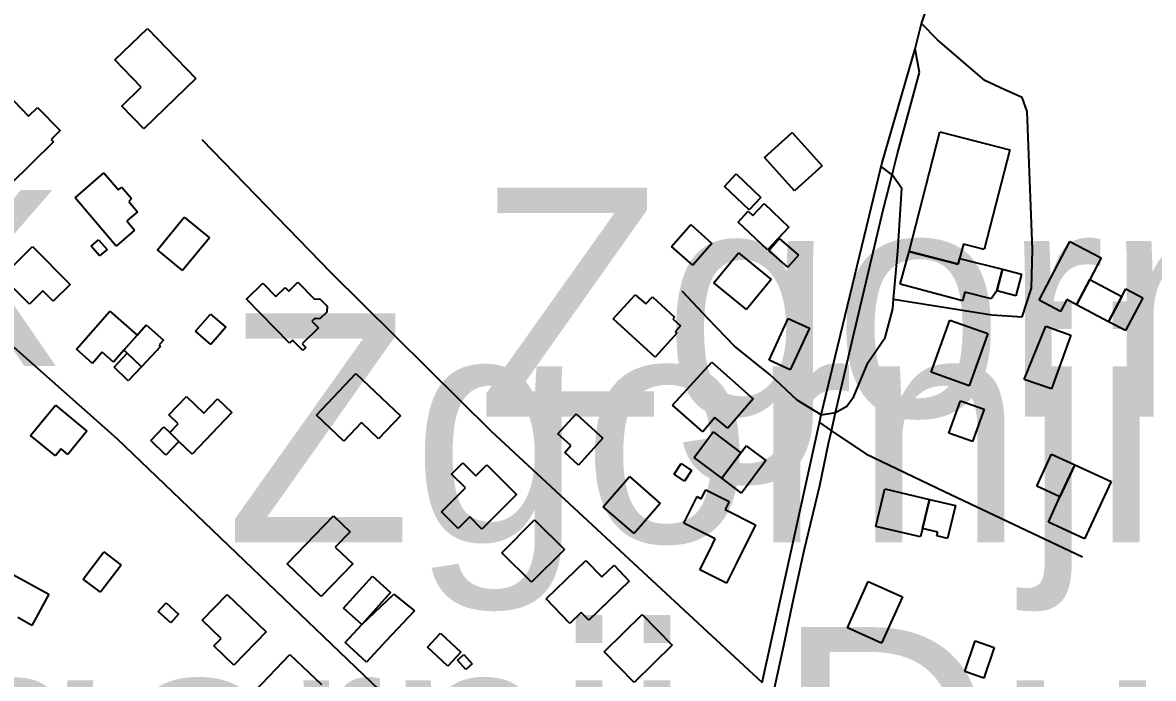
# Model space of a CAD drawing. Extents: x -8864 to 13231, y -7697 to 8949.
# Drawn here: x 2998.3 to 3305, y 4335.9 to 4513.7 of the extents above; entities that cross this region are included whole.
import ezdxf

# ---------------------------------------------------------------- set-up
doc = ezdxf.new("R2010")
doc.units = 0
for name, color, linetype in [('OSM_BUILDING_GARAGE', 9, 'CONTINUOUS'), ('OSM_BUILDING_HOUSE', 9, 'CONTINUOUS'), ('OSM_BUILDING_YES', 9, 'CONTINUOUS'), ('OSM_HIGHWAY_FOOTWAY', 8, 'CONTINUOUS'), ('OSM_HIGHWAY_RESIDENTIAL', 8, 'CONTINUOUS'), ('OSM_HIGHWAY_SERVICE', 8, 'CONTINUOUS'), ('OSM_HIGHWAY_TERTIARY', 8, 'CONTINUOUS'), ('OSM_LABELS', 8, 'CONTINUOUS')]:
    doc.layers.add(name, color=color, linetype=linetype)

msp = doc.modelspace()

# ---------------------------------------------------------------- linework, layer by layer
at = {"layer": 'OSM_BUILDING_GARAGE'}
for p, q in [((3273.369426, 4388.040912), (3277.396991, 4396.736355)), ((3277.396991, 4396.736355), (3283.698676, 4393.823048)), ((3283.698676, 4393.823048), (3279.678768, 4385.127605)), ((3279.678768, 4385.127605), (3273.369426, 4388.040912)), ((3242.381673, 4376.576715), (3244.249974, 4384.449316)), ((3244.249974, 4384.449316), (3251.325013, 4382.781392)), ((3251.325013, 4382.781392), (3249.219346, 4373.830201)), ((3246.508779, 4375.5982), (3242.381673, 4376.576715)), ((3246.263756, 4374.541848), (3246.508779, 4375.5982)), ((3249.219346, 4373.830201), (3246.263756, 4374.541848))]:
    msp.add_line(p, q, dxfattribs=at)
at = {"layer": 'OSM_BUILDING_HOUSE'}
for p, q in [((3023.361741, 4503.616919), (3032.20554, 4512.156689)), ((3032.20554, 4512.156689), (3045.329584, 4498.590908)), ((3030.521007, 4496.211337), (3023.361741, 4503.616919)), ((3025.207071, 4491.085251), (3030.521007, 4496.211337)), ((3045.329584, 4498.590908), (3031.171849, 4484.913932)), ((2995.949793, 4492.519665), (2999.977359, 4488.372095)), ((2999.977359, 4488.372095), (3002.358676, 4490.707188)), ((3002.358676, 4490.707188), (3008.484251, 4484.446914)), ((3031.171849, 4484.913932), (3025.207071, 4491.085251)), ((3008.484251, 4484.446914), (3006.064649, 4482.078462)), ((3006.715491, 4481.411292), (2994.739992, 4469.657988)), ((3006.064649, 4482.078462), (3006.715491, 4481.411292)), ((3012.557758, 4466.210946), (3020.38318, 4472.960478)), ((3020.38318, 4472.960478), (3024.318862, 4468.368127)), ((3024.318862, 4468.368127), (3025.230041, 4469.146492)), ((3025.230041, 4469.146492), (3027.894667, 4466.055273)), ((3023.74459, 4453.089944), (3012.557758, 4466.210946)), ((3027.894667, 4466.055273), (3027.144284, 4465.210191)), ((3027.144284, 4465.210191), (3029.479659, 4462.452557)), ((3029.479659, 4462.452557), (3026.562354, 4459.950671)), ((3026.562354, 4459.950671), (3028.721619, 4457.415427)), ((3034.900793, 4452.08919), (3042.159599, 4460.962545)), ((3042.159599, 4460.962545), (3048.981958, 4455.391679)), ((3028.721619, 4457.415427), (3023.74459, 4453.089944)), ((2992.756837, 4444.839281), (3001.049334, 4453.045466)), ((3001.049334, 4453.045466), (3011.225446, 4442.759936)), ((3048.981958, 4455.391679), (3041.723152, 4446.507205)), ((3041.723152, 4446.507205), (3034.900793, 4452.08919)), ((3000.168783, 4437.355862), (2992.756837, 4444.839281)), ((3003.836471, 4440.969697), (3000.168783, 4437.355862)), ((3006.600637, 4438.189824), (3003.836471, 4440.969697)), ((3011.225446, 4442.759936), (3006.600637, 4438.189824)), ((3059.096814, 4438.756918), (3063.468943, 4443.060162)), ((3063.468943, 4443.060162), (3066.991149, 4439.457446)), ((3066.991149, 4439.457446), (3069.517948, 4441.948213)), ((3069.517948, 4441.948213), (3070.521011, 4440.925219)), ((3070.521011, 4440.925219), (3072.971241, 4443.32703)), ((3072.971241, 4443.32703), (3077.473539, 4438.745799)), ((3070.758377, 4426.847942), (3059.096814, 4438.756918)), ((3077.473539, 4438.745799), (3078.93602, 4438.823635)), ((3078.93602, 4438.823635), (3080.896204, 4436.822127)), ((3012.909979, 4425.168898), (3021.97583, 4435.510026)), ((3021.97583, 4435.510026), (3029.387775, 4428.960645)), ((3080.842605, 4435.232039), (3078.958991, 4433.386203)), ((3080.896204, 4436.822127), (3080.842605, 4435.232039)), ((3077.550108, 4433.541876), (3076.807383, 4432.80799)), ((3076.807383, 4432.80799), (3078.599113, 4430.984393)), ((3078.958991, 4433.386203), (3077.550108, 4433.541876)), ((3244.785961, 4418.930863), (3249.847218, 4433.097096)), ((3249.847218, 4433.097096), (3260.115213, 4429.427664)), ((3029.387775, 4428.960645), (3025.796657, 4424.890911)), ((3078.599113, 4430.984393), (3074.173385, 4426.625552)), ((3260.115213, 4429.427664), (3255.053956, 4415.27255)), ((3071.577673, 4427.659665), (3070.758377, 4426.847942)), ((3074.341839, 4424.846433), (3071.577673, 4427.659665)), ((3074.173385, 4426.625552), (3075.14582, 4425.635917)), ((3075.14582, 4425.635917), (3074.341839, 4424.846433)), ((3017.274451, 4421.310434), (3012.909979, 4425.168898)), ((3019.95439, 4424.368295), (3017.274451, 4421.310434)), ((3022.994207, 4421.688497), (3019.95439, 4424.368295)), ((3025.796657, 4424.890911), (3022.994207, 4421.688497)), ((3174.586873, 4410.00191), (3185.268344, 4421.699616)), ((3185.268344, 4421.699616), (3196.462832, 4411.747671)), ((3078.032498, 4407.266515), (3088.713969, 4418.56392)), ((3088.713969, 4418.56392), (3100.789008, 4407.15532)), ((3255.053956, 4415.27255), (3244.785961, 4418.930863)), ((3000.452091, 4401.806844), (3007.243822, 4410.035269)), ((3007.243822, 4410.035269), (3015.796656, 4402.99663)), ((3038.001865, 4407.355471), (3042.787471, 4412.359243)), ((3042.787471, 4412.359243), (3047.465879, 4407.844729)), ((3047.465879, 4407.844729), (3051.194822, 4411.747671)), ((3051.194822, 4411.747671), (3055.092219, 4408.011521)), ((3182.8028, 4402.818718), (3174.586873, 4410.00191)), ((3196.462832, 4411.747671), (3189.579217, 4403.741636)), ((3040.543979, 4404.909183), (3038.001865, 4407.355471)), ((3055.092219, 4408.011521), (3044.318864, 4396.758594)), ((3085.4521, 4400.250115), (3078.032498, 4407.266515)), ((3100.789008, 4407.15532), (3094.877829, 4400.895046)), ((3038.285173, 4402.56297), (3040.543979, 4404.909183)), ((3090.222392, 4405.298365), (3085.4521, 4400.250115)), ((3094.877829, 4400.895046), (3090.222392, 4405.298365)), ((3186.08764, 4406.71054), (3182.8028, 4402.818718)), ((3189.579217, 4403.741636), (3186.08764, 4406.71054)), ((3007.213194, 4396.235978), (3000.452091, 4401.806844)), ((3015.796656, 4402.99663), (3010.559289, 4396.6474)), ((3040.750717, 4400.183398), (3038.285173, 4402.56297)), ((3008.767559, 4398.126292), (3007.213194, 4396.235978)), ((3010.559289, 4396.6474), (3008.767559, 4398.126292)), ((3044.318864, 4396.758594), (3040.750717, 4400.183398)), ((3114.686407, 4391.343402), (3117.764508, 4394.401262)), ((3117.764508, 4394.401262), (3121.248429, 4390.887502)), ((3121.248429, 4390.887502), (3124.234647, 4393.867526)), ((3124.234647, 4393.867526), (3132.25915, 4385.772536)), ((3118.438321, 4387.562774), (3114.686407, 4391.343402)), ((3111.937555, 4381.091229), (3118.438321, 4387.562774)), ((3132.25915, 4385.772536), (3122.88702, 4376.421042)), ((3229.778303, 4377.143809), (3232.182591, 4387.307026)), ((3232.182591, 4387.307026), (3244.249974, 4384.449316)), ((3244.249974, 4384.449316), (3242.381673, 4376.576715)), ((3070.115192, 4366.980593), (3082.680278, 4380.001519)), ((3082.680278, 4380.001519), (3087.151947, 4375.698275)), ((3116.462823, 4376.532237), (3111.937555, 4381.091229)), ((3119.632808, 4379.701293), (3116.462823, 4376.532237)), ((3122.88702, 4376.421042), (3119.632808, 4379.701293)), ((3128.331125, 4369.993976), (3137.205551, 4378.922928)), ((3137.205551, 4378.922928), (3145.26834, 4370.916894)), ((3241.838029, 4374.2861), (3229.778303, 4377.143809)), ((3242.381673, 4376.576715), (3241.838029, 4374.2861)), ((3087.151947, 4375.698275), (3083.147353, 4371.539585)), ((3083.147353, 4371.539585), (3087.864045, 4367.002832)), ((3145.26834, 4370.916894), (3136.386256, 4361.987941)), ((3136.386256, 4361.987941), (3128.331125, 4369.993976)), ((3140.337252, 4357.462307), (3151.110607, 4367.892391)), ((3151.110607, 4367.892391), (3155.452108, 4363.422355)), ((2994.908446, 4364.523185), (3005.475062, 4358.72993)), ((3079.303554, 4358.129477), (3070.115192, 4366.980593)), ((3087.864045, 4367.002832), (3079.303554, 4358.129477)), ((3155.452108, 4363.422355), (3158.72929, 4366.591411)), ((3158.72929, 4366.591411), (3162.864054, 4362.332645)), ((3085.383187, 4355.004899), (3093.208609, 4363.655865)), ((3093.208609, 4363.655865), (3098.147354, 4359.174709)), ((3162.864054, 4362.332645), (3151.868647, 4351.70241)), ((3222.075392, 4349.645304), (3227.695607, 4362.176972)), ((3227.695607, 4362.176972), (3236.929912, 4358.040521)), ((3005.475062, 4358.72993), (3000.85791, 4350.312474)), ((3047.014117, 4351.70241), (3053.775221, 4358.707691)), ((3053.775221, 4358.707691), (3064.349494, 4348.533355)), ((3098.147354, 4359.174709), (3090.321932, 4350.523744)), ((3236.929912, 4358.040521), (3231.309697, 4345.508853)), ((3090.321932, 4350.523744), (3085.383187, 4355.004899)), ((3146.792076, 4350.801731), (3140.337252, 4357.462307)), ((3000.85791, 4350.312474), (2997.014112, 4352.425177)), ((3052.1596, 4346.743116), (3047.014117, 4351.70241)), ((3149.862521, 4353.770636), (3146.792076, 4350.801731)), ((3151.868647, 4351.70241), (3149.862521, 4353.770636)), ((3231.309697, 4345.508853), (3222.075392, 4349.645304)), ((3050.230044, 4344.741608), (3052.1596, 4346.743116)), ((3064.349494, 4348.533355), (3055.658835, 4339.515446)), ((3055.658835, 4339.515446), (3050.230044, 4344.741608)), ((3059.502633, 4330.564255), (3070.789005, 4342.417634)), ((3070.789005, 4342.417634), (3079.36481, 4334.278165))]:
    msp.add_line(p, q, dxfattribs=at)
at = {"layer": 'OSM_BUILDING_YES'}
for p, q in [((3199.571561, 4477.185885), (3207.075391, 4483.924297)), ((3207.075391, 4483.924297), (3215.184121, 4474.895269)), ((3238.767584, 4451.64441), (3247.128994, 4484.124448)), ((3247.128994, 4484.124448), (3266.079991, 4479.254111)), ((3266.079991, 4479.254111), (3259.127464, 4452.233743)), ((3207.680291, 4468.156857), (3199.571561, 4477.185885)), ((3215.184121, 4474.895269), (3207.680291, 4468.156857)), ((3188.683352, 4469.335523), (3191.838023, 4472.69361)), ((3191.838023, 4472.69361), (3198.583812, 4466.34438)), ((3195.429141, 4462.964054), (3188.683352, 4469.335523)), ((3198.583812, 4466.34438), (3195.429141, 4462.964054)), ((3192.381668, 4459.672684), (3195.15349, 4462.630469)), ((3195.15349, 4462.630469), (3196.409233, 4461.440683)), ((3196.409233, 4461.440683), (3199.441393, 4464.676456)), ((3199.441393, 4464.676456), (3206.179525, 4458.316106)), ((3200.375543, 4452.144787), (3192.381668, 4459.672684)), ((3174.326536, 4453.056586), (3179.525617, 4458.972156)), ((3179.525617, 4458.972156), (3185.298972, 4453.868309)), ((3206.179525, 4458.316106), (3200.375543, 4452.144787)), ((3016.906917, 4453.112183), (3018.951327, 4454.869063)), ((3019.19635, 4450.476864), (3016.906917, 4453.112183)), ((3018.951327, 4454.869063), (3021.233104, 4452.244863)), ((3180.084576, 4447.952739), (3174.326536, 4453.056586)), ((3185.298972, 4453.868309), (3180.084576, 4447.952739)), ((3200.71245, 4451.977995), (3203.560842, 4455.236006)), ((3203.560842, 4455.236006), (3208.729296, 4450.677014)), ((3253.468964, 4453.690397), (3252.465901, 4449.809694)), ((3259.127464, 4452.233743), (3253.468964, 4453.690397)), ((3274.004954, 4438.49005), (3282.381678, 4454.402044)), ((3282.381678, 4454.402044), (3290.827314, 4449.932008)), ((3021.233104, 4452.244863), (3019.19635, 4450.476864)), ((3185.842617, 4443.215835), (3192.519493, 4451.310825)), ((3192.519493, 4451.310825), (3201.332664, 4444.049797)), ((3205.880904, 4447.419003), (3200.71245, 4451.977995)), ((3208.729296, 4450.677014), (3205.880904, 4447.419003)), ((3236.363296, 4442.804414), (3238.767584, 4451.64441)), ((3238.767584, 4451.64441), (3252.060082, 4448.230726)), ((3252.060082, 4448.230726), (3238.767584, 4451.64441)), ((3290.827314, 4449.932008), (3287.741556, 4444.060916)), ((3252.060082, 4448.230726), (3252.465901, 4449.809694)), ((3252.465901, 4449.809694), (3252.060082, 4448.230726)), ((3252.465901, 4449.809694), (3264.096836, 4446.885267)), ((3264.096836, 4446.885267), (3262.565443, 4441.036414)), ((3262.565443, 4441.036414), (3264.096836, 4446.885267)), ((3264.096836, 4446.885267), (3269.249976, 4445.528689)), ((3201.332664, 4444.049797), (3194.663444, 4435.954806)), ((3269.249976, 4445.528689), (3267.718583, 4439.679836)), ((3284.150437, 4437.255787), (3287.741556, 4444.060916)), ((3287.741556, 4444.060916), (3284.150437, 4437.255787)), ((3287.741556, 4444.060916), (3296.439872, 4439.457446)), ((3194.663444, 4435.954806), (3185.842617, 4443.215835)), ((3253.285197, 4438.334378), (3236.363296, 4442.804414)), ((3253.897754, 4440.69171), (3253.285197, 4438.334378)), ((3261.05702, 4438.856994), (3253.897754, 4440.69171)), ((3262.565443, 4441.036414), (3261.05702, 4438.856994)), ((3267.718583, 4439.679836), (3262.565443, 4441.036414)), ((3296.439872, 4439.457446), (3297.55779, 4441.55903)), ((3297.55779, 4441.55903), (3302.136657, 4439.134981)), ((3158.514895, 4433.430681), (3164.433732, 4439.935584)), ((3164.433732, 4439.935584), (3167.34338, 4437.444818)), ((3167.34338, 4437.444818), (3169.196367, 4439.346251)), ((3169.196367, 4439.346251), (3175.12286, 4433.8977)), ((3279.816593, 4435.409951), (3274.004954, 4438.49005)), ((3281.508783, 4438.645723), (3279.816593, 4435.409951)), ((3284.150437, 4437.255787), (3281.508783, 4438.645723)), ((3296.439872, 4439.457446), (3292.864068, 4432.641197)), ((3292.864068, 4432.641197), (3296.439872, 4439.457446)), ((3302.136657, 4439.134981), (3297.442935, 4430.217148)), ((3045.253015, 4430.039236), (3049.265266, 4434.709423)), ((3049.265266, 4434.709423), (3053.415343, 4431.128946)), ((3292.864068, 4432.641197), (3284.150437, 4437.255787)), ((3029.387775, 4428.960645), (3031.853319, 4431.773877)), ((3031.853319, 4431.773877), (3036.508756, 4427.670784)), ((3169.854866, 4423.033956), (3158.514895, 4433.430681)), ((3175.12286, 4433.8977), (3174.648128, 4433.375084)), ((3174.648128, 4433.375084), (3176.730824, 4431.48477)), ((3176.730824, 4431.48477), (3175.337256, 4429.928041)), ((3200.766049, 4422.222233), (3205.980444, 4433.552996)), ((3205.980444, 4433.552996), (3211.715514, 4430.906556)), ((3269.985045, 4416.973832), (3275.834969, 4431.440292)), ((3275.834969, 4431.440292), (3282.611387, 4428.982884)), ((3297.442935, 4430.217148), (3292.864068, 4432.641197)), ((3025.796657, 4424.890911), (3029.387775, 4428.960645)), ((3049.410749, 4426.458759), (3045.253015, 4430.039236)), ((3053.415343, 4431.128946), (3049.410749, 4426.458759)), ((3175.766046, 4429.549978), (3169.854866, 4423.033956)), ((3175.337256, 4429.928041), (3175.766046, 4429.549978)), ((3211.715514, 4430.906556), (3206.501118, 4419.564674)), ((3282.611387, 4428.982884), (3277.37402, 4414.416349)), ((3035.750716, 4425.958382), (3030.551635, 4420.431994)), ((3036.508756, 4427.670784), (3035.344897, 4426.336445)), ((3035.344897, 4426.336445), (3035.750716, 4425.958382)), ((3023.139689, 4420.276321), (3026.707836, 4424.068068)), ((3026.707836, 4424.068068), (3025.796657, 4424.890911)), ((3026.707836, 4424.068068), (3030.551635, 4420.431994)), ((3030.551635, 4420.431994), (3026.707836, 4424.068068)), ((3026.983487, 4416.640247), (3023.139689, 4420.276321)), ((3030.551635, 4420.431994), (3026.983487, 4416.640247)), ((3206.501118, 4419.564674), (3200.766049, 4422.222233)), ((3277.37402, 4414.416349), (3269.985045, 4416.973832)), ((3249.56391, 4402.418416), (3252.680296, 4411.191696)), ((3252.680296, 4411.191696), (3259.081522, 4408.90108)), ((3143.537865, 4402.262743), (3148.423011, 4407.666817)), ((3148.423011, 4407.666817), (3155.704788, 4401.050719)), ((3259.081522, 4408.90108), (3255.965136, 4400.13892)), ((3033.086091, 4400.450266), (3036.623611, 4404.153057)), ((3036.623611, 4404.153057), (3038.285173, 4402.56297)), ((3038.285173, 4402.56297), (3040.750717, 4400.183398)), ((3147.037099, 4399.060329), (3143.537865, 4402.262743)), ((3155.704788, 4401.050719), (3149.135109, 4393.767451)), ((3180.444454, 4395.824557), (3185.612908, 4402.76312)), ((3185.612908, 4402.76312), (3193.155022, 4397.114418)), ((3255.965136, 4400.13892), (3249.56391, 4402.418416)), ((3037.205541, 4396.480607), (3033.086091, 4400.450266)), ((3040.750717, 4400.183398), (3037.205541, 4396.480607)), ((3145.352566, 4397.203374), (3147.037099, 4399.060329)), ((3193.155022, 4397.114418), (3194.556247, 4398.971373)), ((3194.556247, 4398.971373), (3199.862526, 4394.979476)), ((3149.135109, 4393.767451), (3145.352566, 4397.203374)), ((3187.986568, 4390.175855), (3180.444454, 4395.824557)), ((3193.155022, 4397.114418), (3187.986568, 4390.175855)), ((3187.986568, 4390.175855), (3193.155022, 4397.114418)), ((3199.862526, 4394.979476), (3193.308161, 4386.183957)), ((3175.076919, 4391.310043), (3176.975847, 4394.167753)), ((3176.975847, 4394.167753), (3179.785954, 4392.277439)), ((3179.785954, 4392.277439), (3177.879369, 4389.430849)), ((3279.678768, 4385.127605), (3283.698676, 4393.823048)), ((3283.698676, 4393.823048), (3293.522567, 4389.286295)), ((3155.819642, 4382.470046), (3162.902338, 4390.653993)), ((3162.902338, 4390.653993), (3171.271405, 4383.370725)), ((3177.879369, 4389.430849), (3175.076919, 4391.310043)), ((3193.308161, 4386.183957), (3187.986568, 4390.175855)), ((3293.522567, 4389.286295), (3286.355644, 4373.796842)), ((3182.404638, 4384.649467), (3183.599125, 4387.051277)), ((3183.599125, 4387.051277), (3189.969723, 4383.882222)), ((3164.181052, 4375.197898), (3155.819642, 4382.470046)), ((3171.271405, 4383.370725), (3164.181052, 4375.197898)), ((3177.634346, 4377.988891), (3181.240778, 4385.227681)), ((3181.240778, 4385.227681), (3182.404638, 4384.649467)), ((3189.969723, 4383.882222), (3188.874776, 4381.691682)), ((3276.539411, 4378.333595), (3279.678768, 4385.127605)), ((3188.874776, 4381.691682), (3197.121331, 4377.588589)), ((3186.18718, 4373.730125), (3177.634346, 4377.988891)), ((3197.121331, 4377.588589), (3191.853337, 4367.013952)), ((3286.355644, 4373.796842), (3276.539411, 4378.333595)), ((3184.586874, 4370.516592), (3186.18718, 4373.730125)), ((3014.755308, 4362.866381), (3020.360209, 4370.260843)), ((3020.360209, 4370.260843), (3025.10753, 4366.669247)), ((3182.029446, 4365.379386), (3184.586874, 4370.516592)), ((3025.10753, 4366.669247), (3019.502629, 4359.274785)), ((3189.242311, 4361.78779), (3182.029446, 4365.379386)), ((3191.853337, 4367.013952), (3189.242311, 4361.78779)), ((3019.502629, 4359.274785), (3014.755308, 4362.866381)), ((3090.321932, 4350.523744), (3098.989621, 4358.807766)), ((3098.989621, 4358.807766), (3104.594522, 4354.215416)), ((3035.092217, 4354.093101), (3037.236168, 4356.461553)), ((3037.236168, 4356.461553), (3040.635862, 4353.381454)), ((3038.499568, 4351.001882), (3035.092217, 4354.093101)), ((3040.635862, 4353.381454), (3038.499568, 4351.001882)), ((3104.594522, 4354.215416), (3096.86864, 4346.053708)), ((3156.057008, 4343.15152), (3166.370945, 4353.281378)), ((3166.370945, 4353.281378), (3174.540931, 4344.930639)), ((3085.819635, 4345.631167), (3090.321932, 4350.523744)), ((3091.577675, 4340.30493), (3085.819635, 4345.631167)), ((3096.86864, 4346.053708), (3091.577675, 4340.30493)), ((3108.18564, 4344.363545), (3111.715503, 4348.166412)), ((3111.715503, 4348.166412), (3117.151951, 4343.084803)), ((3253.867126, 4337.791925), (3256.646606, 4346.087066)), ((3256.646606, 4346.087066), (3261.838031, 4344.330187)), ((3113.622088, 4339.281937), (3108.18564, 4344.363545)), ((3117.151951, 4343.084803), (3113.622088, 4339.281937)), ((3164.21168, 4334.800781), (3156.057008, 4343.15152)), ((3174.540931, 4344.930639), (3164.21168, 4334.800781)), ((3261.838031, 4344.330187), (3259.058551, 4336.035045)), ((3116.248428, 4340.894263), (3117.994217, 4342.450992)), ((3118.514891, 4338.33678), (3116.248428, 4340.894263)), ((3117.994217, 4342.450992), (3120.253023, 4339.882389)), ((3120.253023, 4339.882389), (3118.514891, 4338.33678)), ((3259.058551, 4336.035045), (3253.867126, 4337.791925))]:
    msp.add_line(p, q, dxfattribs=at)
at = {"layer": 'OSM_HIGHWAY_FOOTWAY'}
for p, q in [((3241.539407, 4500.247713), (3240.360234, 4506.608062)), ((3235.635884, 4478.286715), (3241.539407, 4500.247713)), ((3234.135118, 4472.493459), (3235.635884, 4478.286715)), ((3231.684888, 4462.997412), (3234.135118, 4472.493459)), ((3223.6221, 4428.515866), (3231.684888, 4462.997412)), ((3218.836495, 4407.989282), (3223.6221, 4428.515866)), ((3217.695606, 4403.096705), (3218.836495, 4407.989282)), ((3216.891625, 4399.638543), (3217.695606, 4403.096705)), ((3214.533278, 4388.274422), (3216.891625, 4399.638543)), ((3210.298975, 4370.616667), (3214.533278, 4388.274422)), ((3207.136646, 4356.127968), (3210.298975, 4370.616667)), ((3205.03098, 4346.075947), (3207.136646, 4356.127968)), ((3199.95441, 4322.469264), (3205.03098, 4346.075947))]:
    msp.add_line(p, q, dxfattribs=at)
at = {"layer": 'OSM_HIGHWAY_RESIDENTIAL'}
for p, q in [((3046.937548, 4482.067342), (3081.937552, 4445.962349)), ((2953.913035, 4462.986293), (3023.913043, 4400.928404)), ((3081.937552, 4445.962349), (3125.406163, 4402.99663)), ((3023.913043, 4400.928404), (3112.626682, 4316.075556)), ((3125.406163, 4402.99663), (3198.920719, 4334.778542))]:
    msp.add_line(p, q, dxfattribs=at)
at = {"layer": 'OSM_HIGHWAY_SERVICE'}
for p, q in [((3246.455181, 4509.06547), (3242.159621, 4513.535506)), ((3259.326545, 4498.079412), (3246.455181, 4509.06547)), ((3264.709394, 4495.499689), (3259.326545, 4498.079412)), ((3269.387802, 4493.398105), (3264.709394, 4495.499689)), ((3270.796684, 4489.661956), (3269.387802, 4493.398105)), ((3272.197909, 4452.233743), (3270.796684, 4489.661956)), ((3234.135118, 4472.493459), (3231.194842, 4474.739597)), ((3236.746144, 4468.790668), (3234.135118, 4472.493459)), ((3235.727768, 4451.733366), (3236.746144, 4468.790668)), ((3234.548594, 4438.71244), (3235.727768, 4451.733366)), ((3271.9682, 4441.714703), (3272.197909, 4452.233743)), ((3184.24231, 4433.397323), (3177.259155, 4440.880741)), ((3269.387802, 4433.997775), (3271.9682, 4441.714703)), ((3234.311228, 4436.09936), (3234.548594, 4438.71244)), ((3234.548594, 4438.71244), (3261.202502, 4434.464794)), ((3232.274475, 4428.393551), (3234.311228, 4436.09936)), ((3191.424547, 4426.00286), (3184.24231, 4433.397323)), ((3261.202502, 4434.464794), (3269.387802, 4433.997775)), ((3227.603724, 4421.488346), (3232.274475, 4428.393551)), ((3201.079984, 4418.208096), (3191.424547, 4426.00286)), ((3223.744612, 4412.348123), (3227.603724, 4421.488346)), ((3208.369418, 4411.336249), (3201.079984, 4418.208096)), ((3214.946755, 4407.433307), (3208.369418, 4411.336249)), ((3221.899282, 4409.757281), (3223.744612, 4412.348123)), ((3214.946755, 4407.433307), (3218.836495, 4407.989282)), ((3218.836495, 4407.989282), (3221.899282, 4409.757281)), ((3214.472022, 4405.298365), (3217.695606, 4403.096705)), ((3217.695606, 4403.096705), (3227.029451, 4396.84755)), ((3227.029451, 4396.84755), (3248.331138, 4386.617617)), ((3248.331138, 4386.617617), (3285.789029, 4368.893146))]:
    msp.add_line(p, q, dxfattribs=at)
at = {"layer": 'OSM_HIGHWAY_TERTIARY'}
for p, q in [((3242.159621, 4513.535506), (3247.389331, 4528.413388)), ((3240.360234, 4506.608062), (3242.159621, 4513.535506)), ((3231.370952, 4475.473483), (3240.360234, 4506.608062)), ((3214.946755, 4407.433307), (3231.194842, 4474.739597)), ((3231.194842, 4474.739597), (3231.370952, 4475.473483)), ((3214.472022, 4405.298365), (3214.946755, 4407.433307)), ((3198.920719, 4334.778542), (3214.472022, 4405.298365))]:
    msp.add_line(p, q, dxfattribs=at)

# ---------------------------------------------------------------- texts
at = {"layer": 'OSM_LABELS'}
for p in [(2472.290646, 4420.670551), (3121.453916, 4406.903152), (3053.266808, 4372.852106), (2926.027655, 4287.79755)]:
    msp.add_text('Zgornji Duplek', height=62.042552, dxfattribs=at).set_placement(p)

doc.saveas('drawing.dxf')
